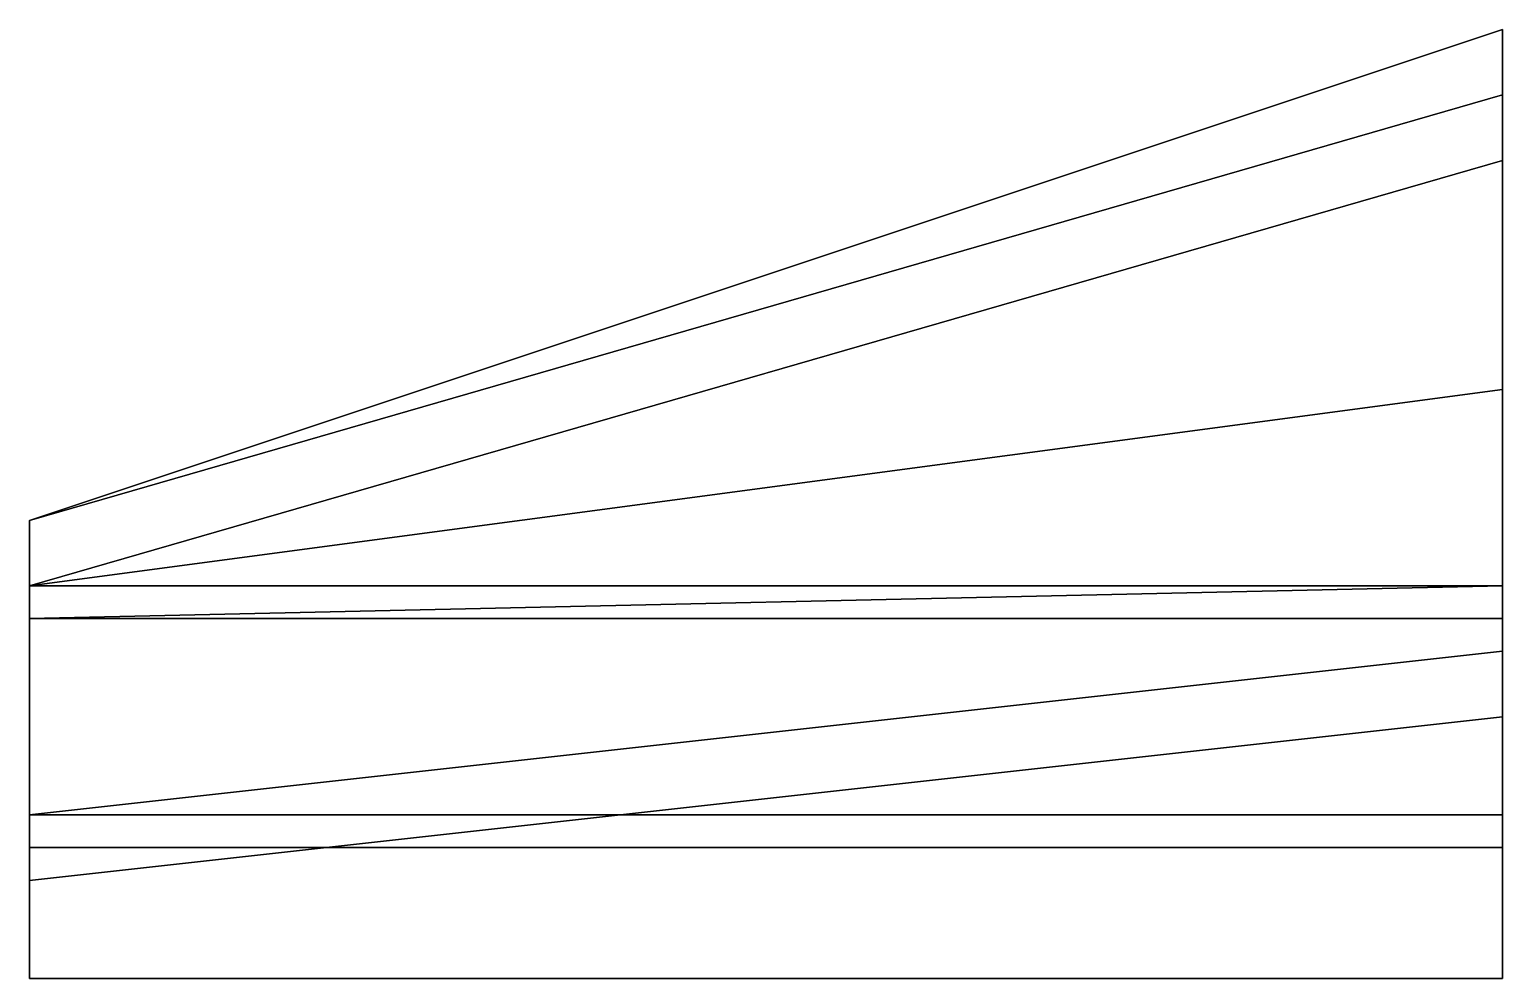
# Model space of a CAD drawing. Extents: x -0.45 to 0, y -0.02 to 0.27.
import ezdxf

# ---------------------------------------------------------------- set-up
doc = ezdxf.new("R2010")
doc.units = 0
doc.layers.add('SLEEVE2', color=5, linetype='CONTINUOUS')

msp = doc.modelspace()

# ---------------------------------------------------------------- linework, layer by layer
at = {"layer": 'SLEEVE2'}
for points in [[(-0.45, 0.12, 0.07), (-0.45, 0.12, -0.05), (0, 0.27, -0.02), (0, 0.27, 0.03)], [(-0.45, 0.12, -0.05), (-0.45, 0.1, -0.13), (0, 0.23, -0.09), (0, 0.27, -0.02)], [(-0.45, 0.12, 0.09), (-0.45, 0.12, 0.07), (0, 0.27, 0.03), (0, 0.25, 0.09)], [(-0.45, 0.1, 0.18), (-0.45, 0.12, 0.09), (0, 0.25, 0.09), (0, 0.16, 0.18)], [(-0.45, 0.1, -0.13), (-0.45, 0.01, -0.21), (0, 0.06, -0.19), (0, 0.23, -0.09)], [(-0.45, 0.1, 0.24), (-0.45, 0.1, 0.18), (0, 0.16, 0.18), (0, 0.1, 0.24)], [(-0.45, 0.09, 0.07), (-0.45, 0.09, -0.05), (-0.45, 0.12, -0.05), (-0.45, 0.12, 0.07)], [(-0.45, 0.09, -0.05), (-0.45, 0.03, -0.13), (-0.45, 0.1, -0.13), (-0.45, 0.12, -0.05)], [(-0.45, 0.02, 0.17), (-0.45, 0.09, 0.09), (-0.45, 0.12, 0.09), (-0.45, 0.1, 0.18)], [(-0.45, 0.09, 0.09), (-0.45, 0.09, 0.07), (-0.45, 0.12, 0.07), (-0.45, 0.12, 0.09)], [(0, 0.1, 0.07), (0, 0.1, -0.05), (-0.45, 0.09, -0.05), (-0.45, 0.09, 0.07)], [(-0.45, 0.03, -0.13), (-0.45, -0.02, -0.21), (-0.45, 0.01, -0.21), (-0.45, 0.1, -0.13)], [(0, 0.1, -0.05), (0, 0.08, -0.13), (-0.45, 0.03, -0.13), (-0.45, 0.09, -0.05)], [(0, 0.09, 0.09), (0, 0.1, 0.07), (-0.45, 0.09, 0.07), (-0.45, 0.09, 0.09)], [(-0.45, 0.03, 0.27), (-0.45, 0.02, 0.17), (-0.45, 0.1, 0.18), (-0.45, 0.1, 0.24)], [(0, 0.1, 0.24), (0, 0.03, 0.27), (-0.45, 0.03, 0.27), (-0.45, 0.1, 0.24)], [(0, 0.02, 0.17), (0, 0.09, 0.09), (-0.45, 0.09, 0.09), (-0.45, 0.02, 0.17)], [(0, 0.08, -0.13), (0, -0.02, -0.21), (-0.45, -0.02, -0.21), (-0.45, 0.03, -0.13)], [(-0.45, 0.01, -0.21), (-0.45, -0.02, -0.21), (0, -0.02, -0.21), (0, 0.06, -0.19)], [(0, 0.03, 0.27), (0, 0.02, 0.17), (-0.45, 0.02, 0.17), (-0.45, 0.03, 0.27)]]:
    msp.add_3dface(points, dxfattribs=at)

doc.saveas('drawing.dxf')
